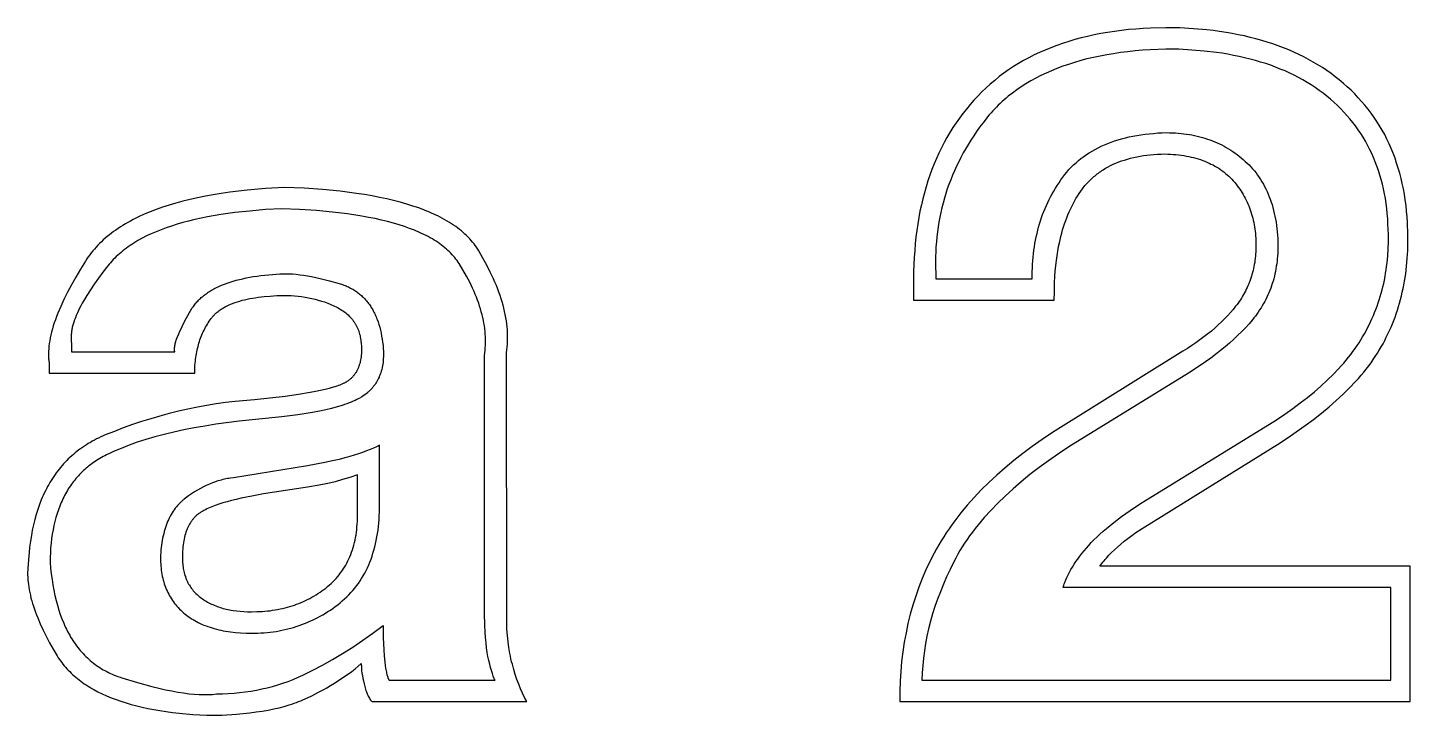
# Model space of a CAD drawing. Header units: millimetres. Extents: x -51 to 834, y -63 to 513.
# Drawn here: x 609.2 to 709.5, y -31.5 to 18.4 of the extents above; entities that cross this region are included whole.
import ezdxf

# ---------------------------------------------------------------- set-up
doc = ezdxf.new("R2010")
doc.units = ezdxf.units.MM
doc.header["$MEASUREMENT"] = 0
doc.layers.add('DEFAULT', color=7, linetype='Continuous')

msp = doc.modelspace()

# ---------------------------------------------------------------- linework, layer by layer
at = {"layer": 'DEFAULT'}
for points in [[(673.5, -1.35), (683.7, -1.35), (683.71, -0.75), (683.72, -0.16), (683.75, 0.42), (683.8, 0.97), (683.86, 1.51), (683.93, 2.03), (684.02, 2.54), (684.07, 2.79), (684.13, 3.03), (684.18, 3.27), (684.25, 3.51), (684.31, 3.74), (684.38, 3.97), (684.45, 4.19), (684.53, 4.41), (684.61, 4.62), (684.69, 4.83), (684.78, 5.04), (684.87, 5.24), (684.97, 5.44), (685.07, 5.63), (685.17, 5.83), (685.27, 6.01), (685.38, 6.19), (685.5, 6.37), (685.62, 6.55), (685.74, 6.71), (685.8, 6.8), (685.87, 6.88), (685.93, 6.96), (686, 7.03), (686.07, 7.11), (686.14, 7.18), (686.21, 7.26), (686.28, 7.33), (686.35, 7.4), (686.43, 7.47), (686.5, 7.54), (686.58, 7.61), (686.66, 7.67), (686.74, 7.74), (686.82, 7.8), (686.9, 7.86), (686.98, 7.92), (687.07, 7.98), (687.15, 8.04), (687.24, 8.1), (687.42, 8.21), (687.6, 8.31), (687.78, 8.41), (687.98, 8.5), (688.17, 8.59), (688.38, 8.67), (688.58, 8.74), (688.79, 8.81), (689.01, 8.88), (689.23, 8.94), (689.46, 9), (689.69, 9.04), (689.93, 9.09), (690.17, 9.13), (690.42, 9.16), (690.67, 9.19), (690.92, 9.21), (691.18, 9.23), (691.45, 9.24), (691.72, 9.25), (691.93, 9.24), (692.13, 9.23), (692.33, 9.22), (692.53, 9.2), (692.72, 9.18), (692.91, 9.15), (693.09, 9.13), (693.28, 9.1), (693.46, 9.06), (693.63, 9.02), (693.81, 8.98), (693.98, 8.94), (694.14, 8.89), (694.31, 8.84), (694.47, 8.78), (694.62, 8.72), (694.78, 8.66), (694.93, 8.59), (695.07, 8.52), (695.22, 8.45), (695.36, 8.37), (695.5, 8.29), (695.63, 8.21), (695.76, 8.12), (695.89, 8.03), (696.01, 7.94), (696.13, 7.84), (696.25, 7.74), (696.37, 7.63), (696.48, 7.52), (696.58, 7.41), (696.69, 7.3), (696.79, 7.18), (696.89, 7.06), (696.98, 6.94), (697.07, 6.81), (697.16, 6.69), (697.25, 6.56), (697.33, 6.43), (697.41, 6.3), (697.48, 6.17), (697.56, 6.03), (697.63, 5.9), (697.69, 5.76), (697.75, 5.62), (697.81, 5.48), (697.87, 5.33), (697.92, 5.19), (697.97, 5.04), (698.02, 4.89), (698.06, 4.74), (698.1, 4.59), (698.14, 4.44), (698.17, 4.28), (698.2, 4.12), (698.23, 3.96), (698.26, 3.8), (698.28, 3.64), (698.29, 3.47), (698.31, 3.31), (698.32, 3.14), (698.33, 2.97), (698.33, 2.8), (698.33, 2.62), (698.33, 2.46), (698.33, 2.3), (698.32, 2.15), (698.31, 1.99), (698.29, 1.84), (698.28, 1.68), (698.26, 1.53), (698.24, 1.38), (698.21, 1.23), (698.18, 1.09), (698.15, 0.94), (698.12, 0.8), (698.08, 0.65), (698.04, 0.51), (698, 0.37), (697.96, 0.23), (697.91, 0.09), (697.86, -0.04), (697.81, -0.18), (697.75, -0.31), (697.69, -0.44), (697.63, -0.57), (697.57, -0.7), (697.5, -0.83), (697.43, -0.96), (697.36, -1.08), (697.28, -1.21), (697.21, -1.33), (697.12, -1.45), (697.04, -1.57), (696.95, -1.69), (696.86, -1.8), (696.68, -2.03), (696.48, -2.26), (696.28, -2.49), (696.06, -2.71), (695.83, -2.94), (695.6, -3.16), (695.35, -3.38), (695.1, -3.6), (694.83, -3.81), (694.56, -4.03), (694.27, -4.24), (693.98, -4.45), (693.68, -4.66), (693.36, -4.86), (693.04, -5.07), (683.57, -10.97), (682.83, -11.47), (682.11, -11.97), (681.43, -12.48), (680.77, -13), (680.14, -13.52), (679.53, -14.05), (678.96, -14.58), (678.41, -15.13), (677.89, -15.68), (677.39, -16.23), (676.92, -16.8), (676.7, -17.08), (676.48, -17.37), (676.27, -17.65), (676.07, -17.94), (675.87, -18.23), (675.68, -18.53), (675.5, -18.82), (675.32, -19.12), (675.15, -19.41), (674.99, -19.71), (674.68, -20.32), (674.39, -20.93), (674.12, -21.55), (673.87, -22.19), (673.65, -22.83), (673.44, -23.48), (673.26, -24.14), (673.09, -24.81), (672.95, -25.49), (672.82, -26.17), (672.72, -26.87), (672.63, -27.58), (672.57, -28.29), (672.53, -29.01), (672.51, -29.75), (672.51, -30.49), (709.53, -30.49), (709.53, -20.66), (687.01, -20.66), (687.08, -20.56), (687.15, -20.47), (687.23, -20.37), (687.31, -20.27), (687.39, -20.17), (687.48, -20.07), (687.66, -19.87), (687.86, -19.67), (688.07, -19.47), (688.29, -19.27), (688.53, -19.06), (688.78, -18.85), (689.05, -18.65), (689.33, -18.44), (689.63, -18.22), (690.26, -17.8), (699.89, -11.82), (700.59, -11.37), (701.26, -10.91), (701.9, -10.46), (702.51, -10.01), (703.09, -9.55), (703.64, -9.1), (704.16, -8.64), (704.65, -8.18), (705.12, -7.73), (705.55, -7.27), (705.76, -7.04), (705.96, -6.81), (706.15, -6.58), (706.33, -6.36), (706.51, -6.13), (706.68, -5.9), (706.84, -5.67), (706.99, -5.44), (707.14, -5.21), (707.28, -4.98), (707.42, -4.75), (707.55, -4.52), (707.67, -4.29), (707.79, -4.05), (707.91, -3.81), (708.02, -3.57), (708.13, -3.33), (708.23, -3.08), (708.33, -2.84), (708.42, -2.59), (708.51, -2.34), (708.6, -2.08), (708.68, -1.83), (708.75, -1.57), (708.82, -1.31), (708.89, -1.05), (708.95, -0.79), (709.01, -0.52), (709.07, -0.26), (709.11, 0.01), (709.2, 0.56), (709.26, 1.11), (709.31, 1.67), (709.34, 2.24), (709.35, 2.82), (709.35, 3.41), (709.32, 4.27), (709.29, 4.69), (709.26, 5.11), (709.22, 5.52), (709.16, 5.92), (709.1, 6.32), (709.03, 6.72), (708.95, 7.1), (708.86, 7.48), (708.76, 7.86), (708.66, 8.23), (708.54, 8.59), (708.42, 8.95), (708.29, 9.3), (708.14, 9.65), (707.99, 9.99), (707.83, 10.32), (707.67, 10.65), (707.49, 10.97), (707.3, 11.29), (707.11, 11.6), (706.91, 11.9), (706.69, 12.2), (706.47, 12.49), (706.24, 12.78), (706, 13.06), (705.75, 13.33), (705.5, 13.6), (705.23, 13.87), (704.96, 14.12), (704.68, 14.37), (704.38, 14.62), (704.09, 14.85), (703.78, 15.08), (703.47, 15.3), (703.15, 15.52), (702.82, 15.72), (702.49, 15.92), (702.14, 16.11), (701.8, 16.3), (701.44, 16.47), (701.08, 16.64), (700.71, 16.8), (700.33, 16.95), (699.94, 17.1), (699.55, 17.24), (699.15, 17.37), (698.75, 17.49), (698.33, 17.6), (697.91, 17.71), (697.49, 17.81), (697.05, 17.9), (696.61, 17.99), (696.16, 18.06), (695.7, 18.13), (695.24, 18.2), (694.77, 18.25), (693.8, 18.33), (692.81, 18.39), (691.79, 18.41), (690.68, 18.38), (690.14, 18.35), (689.61, 18.31), (689.09, 18.27), (688.57, 18.21), (688.06, 18.14), (687.56, 18.07), (687.07, 17.98), (686.59, 17.89), (686.12, 17.78), (685.65, 17.67), (685.2, 17.55), (684.75, 17.41), (684.31, 17.27), (683.88, 17.12), (683.46, 16.96), (683.05, 16.79), (682.64, 16.62), (682.24, 16.43), (681.86, 16.23), (681.48, 16.03), (681.11, 15.81), (680.74, 15.59), (680.39, 15.35), (680.05, 15.11), (679.71, 14.86), (679.38, 14.59), (679.06, 14.32), (678.75, 14.04), (678.45, 13.75), (678.15, 13.45), (677.87, 13.15), (677.59, 12.83), (677.33, 12.51), (677.07, 12.18), (676.82, 11.85), (676.58, 11.51), (676.35, 11.16), (676.12, 10.8), (675.91, 10.44), (675.71, 10.07), (675.51, 9.7), (675.33, 9.31), (675.15, 8.92), (674.98, 8.53), (674.82, 8.12), (674.67, 7.71), (674.53, 7.29), (674.4, 6.87), (674.28, 6.44), (674.16, 6), (674.06, 5.55), (673.96, 5.1), (673.88, 4.64), (673.8, 4.18), (673.73, 3.7), (673.67, 3.23), (673.62, 2.74), (673.58, 2.24), (673.54, 1.74), (673.52, 1.24), (673.5, 0.72), (673.5, -1.35)], [(675.1, 0.2), (682.11, 0.2), (682.11, 0.73), (682.12, 0.99), (682.13, 1.25), (682.15, 1.5), (682.17, 1.76), (682.19, 2.01), (682.23, 2.26), (682.26, 2.51), (682.3, 2.75), (682.34, 2.99), (682.39, 3.23), (682.45, 3.47), (682.5, 3.71), (682.57, 3.94), (682.63, 4.17), (682.7, 4.4), (682.78, 4.63), (682.86, 4.85), (682.95, 5.07), (683.04, 5.29), (683.13, 5.51), (683.23, 5.72), (683.33, 5.94), (683.44, 6.15), (683.55, 6.35), (683.67, 6.56), (683.79, 6.76), (683.92, 6.97), (684.05, 7.16), (684.18, 7.36), (684.32, 7.56), (684.47, 7.75), (684.62, 7.93), (684.77, 8.11), (684.94, 8.28), (685.1, 8.45), (685.28, 8.61), (685.46, 8.77), (685.64, 8.92), (685.84, 9.06), (686.03, 9.2), (686.24, 9.33), (686.45, 9.46), (686.66, 9.58), (686.88, 9.7), (687.11, 9.81), (687.34, 9.91), (687.58, 10.01), (687.82, 10.1), (688.08, 10.19), (688.33, 10.27), (688.59, 10.35), (688.86, 10.42), (689.13, 10.48), (689.41, 10.54), (689.7, 10.59), (689.99, 10.64), (690.29, 10.68), (690.59, 10.71), (690.9, 10.74), (691.22, 10.77), (691.54, 10.79), (691.86, 10.8), (692.07, 10.79), (692.28, 10.79), (692.49, 10.78), (692.7, 10.76), (692.9, 10.74), (693.1, 10.72), (693.3, 10.69), (693.5, 10.66), (693.69, 10.63), (693.88, 10.59), (694.07, 10.55), (694.26, 10.5), (694.45, 10.45), (694.63, 10.39), (694.81, 10.33), (694.99, 10.27), (695.17, 10.2), (695.34, 10.13), (695.52, 10.06), (695.69, 9.98), (695.85, 9.9), (696.02, 9.81), (696.18, 9.72), (696.35, 9.62), (696.5, 9.52), (696.66, 9.42), (696.82, 9.31), (696.97, 9.2), (697.12, 9.08), (697.27, 8.96), (697.41, 8.84), (697.56, 8.71), (697.7, 8.58), (697.83, 8.45), (697.97, 8.31), (698.09, 8.16), (698.22, 8.02), (698.34, 7.87), (698.45, 7.71), (698.56, 7.55), (698.67, 7.39), (698.77, 7.23), (698.87, 7.06), (698.96, 6.88), (699.05, 6.71), (699.14, 6.53), (699.22, 6.34), (699.29, 6.15), (699.36, 5.96), (699.43, 5.76), (699.5, 5.57), (699.55, 5.36), (699.61, 5.15), (699.66, 4.94), (699.71, 4.73), (699.75, 4.51), (699.79, 4.29), (699.82, 4.06), (699.85, 3.83), (699.87, 3.6), (699.89, 3.36), (699.91, 3.12), (699.92, 2.87), (699.93, 2.62), (699.93, 2.43), (699.92, 2.23), (699.91, 2.04), (699.9, 1.84), (699.88, 1.65), (699.86, 1.47), (699.84, 1.28), (699.81, 1.1), (699.78, 0.91), (699.75, 0.73), (699.71, 0.55), (699.67, 0.38), (699.62, 0.2), (699.57, 0.03), (699.52, -0.15), (699.46, -0.32), (699.4, -0.48), (699.34, -0.65), (699.27, -0.82), (699.2, -0.98), (699.13, -1.14), (699.05, -1.3), (698.97, -1.46), (698.88, -1.61), (698.79, -1.77), (698.7, -1.92), (698.6, -2.07), (698.5, -2.22), (698.4, -2.37), (698.29, -2.51), (698.18, -2.65), (698.07, -2.8), (697.83, -3.08), (697.58, -3.36), (697.31, -3.63), (697.03, -3.91), (696.73, -4.19), (696.42, -4.47), (696.1, -4.74), (695.76, -5.02), (695.41, -5.29), (695.05, -5.57), (694.67, -5.84), (694.28, -6.11), (693.45, -6.65), (684.76, -12), (684.01, -12.5), (683.29, -13.01), (682.6, -13.51), (681.94, -14.02), (681.31, -14.54), (680.71, -15.05), (680.14, -15.57), (679.6, -16.09), (679.1, -16.61), (678.62, -17.14), (678.39, -17.4), (678.17, -17.66), (677.96, -17.93), (677.76, -18.19), (677.56, -18.46), (677.38, -18.73), (677.2, -19), (677.02, -19.26), (676.86, -19.53), (676.7, -19.8), (676.55, -20.07), (676.41, -20.34), (676.14, -20.89), (675.89, -21.43), (675.66, -21.97), (675.44, -22.51), (675.24, -23.05), (675.05, -23.59), (674.88, -24.12), (674.73, -24.66), (674.59, -25.2), (674.47, -25.73), (674.37, -26.27), (674.28, -26.8), (674.21, -27.34), (674.16, -27.87), (674.12, -28.41), (674.1, -28.94), (708.12, -28.94), (708.12, -22.21), (684.34, -22.21), (684.37, -22.12), (684.4, -22.03), (684.43, -21.94), (684.46, -21.84), (684.53, -21.66), (684.62, -21.47), (684.7, -21.28), (684.8, -21.1), (684.91, -20.91), (685.02, -20.72), (685.14, -20.52), (685.27, -20.33), (685.4, -20.14), (685.55, -19.94), (685.7, -19.75), (685.86, -19.55), (686.03, -19.35), (686.2, -19.15), (686.39, -18.95), (686.58, -18.75), (686.79, -18.55), (687.01, -18.34), (687.25, -18.13), (687.49, -17.92), (687.75, -17.71), (688.02, -17.5), (688.59, -17.06), (689.21, -16.62), (689.88, -16.17), (699.82, -10.03), (700.42, -9.63), (701, -9.22), (701.55, -8.82), (702.08, -8.41), (702.58, -8), (703.05, -7.59), (703.5, -7.17), (703.93, -6.76), (704.33, -6.34), (704.52, -6.13), (704.7, -5.92), (704.88, -5.71), (705.05, -5.5), (705.22, -5.29), (705.37, -5.08), (705.53, -4.87), (705.67, -4.66), (705.81, -4.45), (705.94, -4.23), (706.07, -4.02), (706.2, -3.81), (706.32, -3.59), (706.43, -3.37), (706.54, -3.15), (706.65, -2.93), (706.75, -2.71), (706.85, -2.48), (706.94, -2.25), (707.03, -2.03), (707.12, -1.8), (707.2, -1.56), (707.28, -1.33), (707.35, -1.1), (707.42, -0.86), (707.48, -0.62), (707.54, -0.38), (707.6, -0.14), (707.65, 0.1), (707.7, 0.35), (707.74, 0.59), (707.78, 0.84), (707.81, 1.09), (707.84, 1.34), (707.89, 1.85), (707.92, 2.36), (707.94, 2.88), (707.94, 3.41), (707.91, 4.18), (707.89, 4.55), (707.86, 4.93), (707.82, 5.29), (707.78, 5.66), (707.72, 6.01), (707.66, 6.36), (707.59, 6.71), (707.51, 7.05), (707.42, 7.39), (707.32, 7.72), (707.22, 8.04), (707.11, 8.36), (706.99, 8.68), (706.86, 8.99), (706.73, 9.29), (706.58, 9.59), (706.43, 9.89), (706.27, 10.17), (706.11, 10.46), (705.93, 10.73), (705.75, 11.01), (705.56, 11.28), (705.36, 11.54), (705.15, 11.79), (704.93, 12.05), (704.71, 12.29), (704.48, 12.53), (704.24, 12.77), (703.99, 13), (703.73, 13.23), (703.47, 13.45), (703.2, 13.66), (702.92, 13.86), (702.63, 14.06), (702.34, 14.26), (702.04, 14.44), (701.74, 14.62), (701.42, 14.79), (701.1, 14.96), (700.78, 15.11), (700.44, 15.27), (700.1, 15.41), (699.75, 15.55), (699.4, 15.68), (699.04, 15.8), (698.67, 15.92), (698.29, 16.03), (697.91, 16.13), (697.51, 16.23), (697.12, 16.32), (696.71, 16.4), (696.3, 16.48), (695.88, 16.55), (695.46, 16.61), (694.58, 16.71), (693.68, 16.79), (692.75, 16.84), (691.79, 16.86), (690.66, 16.81), (690.1, 16.77), (689.56, 16.72), (689.03, 16.66), (688.51, 16.6), (688, 16.52), (687.51, 16.44), (687.02, 16.35), (686.54, 16.25), (686.07, 16.14), (685.62, 16.02), (685.17, 15.89), (684.74, 15.75), (684.32, 15.61), (683.9, 15.45), (683.5, 15.29), (683.11, 15.12), (682.73, 14.94), (682.36, 14.75), (682, 14.55), (681.65, 14.34), (681.31, 14.13), (680.98, 13.9), (680.67, 13.67), (680.36, 13.43), (680.21, 13.3), (680.07, 13.18), (679.92, 13.05), (679.78, 12.92), (679.64, 12.78), (679.51, 12.65), (679.37, 12.51), (679.24, 12.37), (679.12, 12.23), (678.99, 12.08), (678.87, 11.94), (678.75, 11.79), (678.52, 11.49), (678.29, 11.19), (678.07, 10.88), (677.87, 10.57), (677.66, 10.26), (677.47, 9.95), (677.28, 9.64), (677.1, 9.32), (676.93, 9), (676.77, 8.68), (676.61, 8.36), (676.46, 8.03), (676.32, 7.71), (676.19, 7.38), (676.06, 7.04), (675.94, 6.71), (675.83, 6.37), (675.73, 6.03), (675.64, 5.69), (675.55, 5.35), (675.47, 5), (675.4, 4.66), (675.33, 4.31), (675.28, 3.95), (675.23, 3.6), (675.18, 3.24), (675.15, 2.88), (675.12, 2.52), (675.11, 2.16), (675.09, 1.79), (675.09, 1.43), (675.1, 0.2)], [(643.97, -5.17), (644, -4.97), (644.02, -4.76), (644.04, -4.56), (644.05, -4.35), (644.05, -4.15), (644.05, -3.94), (644.05, -3.72), (644.03, -3.51), (644.01, -3.29), (643.99, -3.07), (643.96, -2.85), (643.92, -2.63), (643.88, -2.41), (643.83, -2.18), (643.78, -1.95), (643.72, -1.72), (643.65, -1.49), (643.58, -1.26), (643.5, -1.02), (643.42, -0.79), (643.33, -0.55), (643.23, -0.3), (643.13, -0.06), (643.03, 0.19), (642.79, 0.68), (642.54, 1.19), (642.26, 1.7), (641.96, 2.22), (641.88, 2.35), (641.79, 2.48), (641.7, 2.61), (641.61, 2.73), (641.51, 2.86), (641.41, 2.98), (641.3, 3.1), (641.19, 3.21), (641.07, 3.33), (640.95, 3.44), (640.83, 3.55), (640.7, 3.66), (640.56, 3.77), (640.42, 3.88), (640.28, 3.98), (640.13, 4.09), (639.98, 4.19), (639.83, 4.28), (639.67, 4.38), (639.5, 4.48), (639.33, 4.57), (639.16, 4.66), (638.98, 4.75), (638.8, 4.84), (638.42, 5.01), (638.02, 5.17), (637.61, 5.33), (637.18, 5.47), (636.73, 5.61), (636.26, 5.75), (635.78, 5.87), (635.28, 5.99), (634.76, 6.1), (634.22, 6.2), (633.66, 6.3), (633.09, 6.39), (631.89, 6.54), (630.62, 6.66), (629.28, 6.76), (627.87, 6.82), (626.48, 6.74), (625.15, 6.62), (623.89, 6.47), (623.28, 6.38), (622.69, 6.29), (622.12, 6.18), (621.56, 6.07), (621.02, 5.95), (620.49, 5.82), (619.99, 5.68), (619.49, 5.54), (619.02, 5.38), (618.56, 5.22), (618.11, 5.05), (617.69, 4.87), (617.28, 4.68), (616.88, 4.49), (616.69, 4.38), (616.5, 4.28), (616.32, 4.18), (616.14, 4.07), (615.97, 3.96), (615.8, 3.85), (615.63, 3.73), (615.47, 3.62), (615.31, 3.5), (615.16, 3.38), (615, 3.26), (614.86, 3.13), (614.72, 3.01), (614.58, 2.88), (614.44, 2.75), (614.31, 2.62), (614.19, 2.48), (614.07, 2.35), (613.95, 2.21), (613.84, 2.07), (613.73, 1.92), (613.62, 1.78), (613.52, 1.63), (613.42, 1.48), (613.06, 0.89), (612.72, 0.32), (612.4, -0.24), (612.12, -0.78), (611.86, -1.31), (611.63, -1.81), (611.42, -2.3), (611.33, -2.54), (611.24, -2.78), (611.16, -3.01), (611.09, -3.23), (611.03, -3.45), (610.97, -3.67), (610.91, -3.88), (610.87, -4.09), (610.83, -4.3), (610.8, -4.5), (610.77, -4.69), (610.76, -4.88), (610.74, -5.07), (610.74, -5.16), (610.74, -5.25), (610.74, -5.34), (610.74, -5.43), (610.74, -5.52), (610.75, -5.61), (610.76, -5.69), (610.77, -5.78), (610.78, -5.86), (610.79, -5.94), (610.79, -6.65), (621.35, -6.65), (621.36, -6.36), (621.37, -6.07), (621.4, -5.79), (621.41, -5.65), (621.43, -5.52), (621.45, -5.38), (621.47, -5.25), (621.5, -5.12), (621.52, -4.99), (621.55, -4.86), (621.59, -4.73), (621.62, -4.61), (621.66, -4.48), (621.69, -4.36), (621.73, -4.24), (621.78, -4.12), (621.82, -4), (621.87, -3.88), (621.92, -3.76), (621.97, -3.65), (622.03, -3.54), (622.08, -3.43), (622.14, -3.32), (622.2, -3.21), (622.27, -3.1), (622.33, -3), (622.4, -2.89), (622.47, -2.79), (622.54, -2.69), (622.58, -2.64), (622.62, -2.59), (622.66, -2.54), (622.7, -2.49), (622.75, -2.45), (622.79, -2.4), (622.84, -2.36), (622.89, -2.31), (622.93, -2.27), (622.98, -2.23), (623.04, -2.18), (623.09, -2.14), (623.14, -2.1), (623.2, -2.06), (623.26, -2.02), (623.32, -1.98), (623.38, -1.95), (623.44, -1.91), (623.5, -1.87), (623.57, -1.84), (623.63, -1.8), (623.7, -1.77), (623.84, -1.7), (623.98, -1.64), (624.13, -1.58), (624.29, -1.52), (624.45, -1.47), (624.62, -1.42), (624.79, -1.37), (624.97, -1.33), (625.15, -1.29), (625.34, -1.25), (625.54, -1.21), (625.74, -1.18), (625.95, -1.15), (626.38, -1.1), (626.83, -1.06), (627.31, -1.03), (627.8, -1.02), (628.07, -1.02), (628.34, -1.03), (628.6, -1.05), (628.85, -1.07), (629.1, -1.1), (629.35, -1.13), (629.6, -1.18), (629.84, -1.23), (630.08, -1.28), (630.31, -1.35), (630.55, -1.42), (630.77, -1.49), (631, -1.58), (631.22, -1.67), (631.43, -1.76), (631.65, -1.87), (631.75, -1.92), (631.85, -1.98), (631.95, -2.04), (632.05, -2.1), (632.14, -2.16), (632.23, -2.23), (632.31, -2.29), (632.39, -2.36), (632.47, -2.43), (632.55, -2.51), (632.62, -2.58), (632.66, -2.62), (632.69, -2.66), (632.72, -2.69), (632.76, -2.73), (632.79, -2.77), (632.82, -2.81), (632.85, -2.86), (632.88, -2.9), (632.91, -2.94), (632.94, -2.98), (632.97, -3.02), (632.99, -3.07), (633.02, -3.11), (633.04, -3.16), (633.07, -3.2), (633.09, -3.25), (633.12, -3.29), (633.14, -3.34), (633.16, -3.38), (633.18, -3.43), (633.2, -3.48), (633.22, -3.53), (633.25, -3.63), (633.29, -3.73), (633.31, -3.83), (633.34, -3.93), (633.36, -4.04), (633.38, -4.15), (633.4, -4.25), (633.41, -4.37), (633.42, -4.48), (633.44, -4.73), (633.44, -4.86), (633.45, -4.99), (633.44, -5.11), (633.44, -5.23), (633.43, -5.35), (633.42, -5.47), (633.4, -5.58), (633.38, -5.69), (633.36, -5.8), (633.35, -5.85), (633.34, -5.91), (633.32, -5.96), (633.31, -6.01), (633.29, -6.06), (633.28, -6.11), (633.26, -6.15), (633.24, -6.2), (633.23, -6.25), (633.21, -6.3), (633.19, -6.34), (633.17, -6.39), (633.14, -6.43), (633.12, -6.47), (633.1, -6.52), (633.08, -6.56), (633.05, -6.6), (633.02, -6.64), (633, -6.68), (632.97, -6.72), (632.94, -6.76), (632.91, -6.79), (632.88, -6.83), (632.85, -6.87), (632.82, -6.9), (632.79, -6.94), (632.76, -6.97), (632.72, -7), (632.69, -7.04), (632.65, -7.07), (632.62, -7.1), (632.58, -7.13), (632.54, -7.16), (632.51, -7.19), (632.47, -7.22), (632.43, -7.24), (632.39, -7.27), (632.34, -7.3), (632.3, -7.32), (632.26, -7.34), (632.21, -7.37), (632.17, -7.39), (632.12, -7.41), (632.08, -7.44), (631.98, -7.48), (631.88, -7.52), (631.77, -7.56), (631.65, -7.6), (631.52, -7.64), (631.39, -7.68), (631.11, -7.76), (630.81, -7.84), (630.47, -7.92), (630.11, -7.99), (629.73, -8.06), (628.87, -8.2), (627.91, -8.34), (625.68, -8.58), (624.28, -8.71), (623.59, -8.79), (622.9, -8.89), (622.22, -9), (621.54, -9.13), (620.85, -9.27), (620.18, -9.42), (619.5, -9.59), (618.83, -9.77), (618.16, -9.96), (617.5, -10.17), (616.83, -10.39), (616.17, -10.63), (615.52, -10.88), (614.86, -11.14), (614.7, -11.21), (614.54, -11.28), (614.38, -11.36), (614.23, -11.43), (614.07, -11.51), (613.92, -11.59), (613.78, -11.68), (613.63, -11.76), (613.49, -11.85), (613.35, -11.95), (613.21, -12.04), (613.07, -12.14), (612.94, -12.23), (612.81, -12.34), (612.68, -12.44), (612.55, -12.55), (612.43, -12.66), (612.3, -12.77), (612.18, -12.88), (612.07, -13), (611.95, -13.12), (611.84, -13.24), (611.73, -13.36), (611.62, -13.49), (611.52, -13.62), (611.41, -13.75), (611.31, -13.88), (611.22, -14.02), (611.12, -14.16), (611.03, -14.3), (610.94, -14.44), (610.85, -14.59), (610.76, -14.74), (610.68, -14.89), (610.6, -15.04), (610.52, -15.2), (610.44, -15.36), (610.36, -15.52), (610.29, -15.68), (610.22, -15.85), (610.09, -16.19), (609.97, -16.54), (609.85, -16.9), (609.75, -17.27), (609.66, -17.65), (609.57, -18.04), (609.5, -18.44), (609.43, -18.85), (609.37, -19.27), (609.33, -19.7), (609.29, -20.14), (609.26, -20.59), (609.25, -20.76), (609.24, -20.93), (609.23, -21.1), (609.23, -21.28), (609.24, -21.45), (609.25, -21.64), (609.26, -21.82), (609.29, -22), (609.31, -22.19), (609.35, -22.38), (609.38, -22.57), (609.43, -22.77), (609.47, -22.97), (609.53, -23.17), (609.58, -23.37), (609.65, -23.57), (609.72, -23.78), (609.79, -23.99), (609.87, -24.2), (609.96, -24.41), (610.14, -24.85), (610.35, -25.3), (610.57, -25.75), (610.82, -26.22), (611.09, -26.69), (611.38, -27.17), (611.45, -27.3), (611.53, -27.42), (611.62, -27.53), (611.7, -27.65), (611.79, -27.76), (611.88, -27.88), (611.98, -27.99), (612.07, -28.1), (612.17, -28.21), (612.28, -28.31), (612.38, -28.42), (612.49, -28.52), (612.6, -28.62), (612.72, -28.72), (612.84, -28.82), (612.96, -28.91), (613.08, -29.01), (613.21, -29.1), (613.34, -29.19), (613.47, -29.28), (613.61, -29.36), (613.74, -29.45), (613.89, -29.53), (614.03, -29.61), (614.33, -29.77), (614.64, -29.93), (614.96, -30.07), (615.29, -30.21), (615.64, -30.34), (616, -30.46), (616.37, -30.58), (616.75, -30.69), (617.14, -30.8), (617.54, -30.89), (617.96, -30.98), (618.39, -31.07), (618.83, -31.14), (619.28, -31.21), (619.75, -31.27), (620.22, -31.33), (621.21, -31.42), (622.24, -31.48), (623.34, -31.46), (624.37, -31.39), (624.86, -31.35), (625.34, -31.3), (625.8, -31.24), (626.24, -31.18), (626.67, -31.1), (627.08, -31.02), (627.47, -30.93), (627.85, -30.83), (628.21, -30.72), (628.39, -30.67), (628.56, -30.61), (628.73, -30.55), (628.89, -30.49), (629.05, -30.42), (629.2, -30.35), (629.8, -30.08), (630.38, -29.78), (630.67, -29.63), (630.94, -29.48), (631.21, -29.32), (631.48, -29.16), (631.74, -28.99), (632, -28.82), (632.25, -28.65), (632.5, -28.47), (632.74, -28.29), (632.98, -28.11), (633.21, -27.92), (633.43, -27.73), (633.43, -27.81), (633.44, -27.89), (633.45, -28.06), (633.46, -28.24), (633.48, -28.42), (633.51, -28.6), (633.55, -28.8), (633.59, -28.99), (633.63, -29.2), (633.66, -29.3), (633.68, -29.4), (633.71, -29.49), (633.74, -29.59), (633.77, -29.68), (633.8, -29.77), (633.84, -29.85), (633.87, -29.93), (633.91, -30.01), (633.94, -30.09), (633.98, -30.16), (634.02, -30.23), (634.06, -30.3), (634.11, -30.37), (634.13, -30.4), (634.15, -30.43), (634.17, -30.46), (634.2, -30.49), (645.43, -30.49), (645.27, -30.19), (645.12, -29.87), (644.98, -29.55), (644.85, -29.21), (644.72, -28.87), (644.6, -28.51), (644.49, -28.15), (644.39, -27.78), (644.34, -27.59), (644.29, -27.39), (644.25, -27.19), (644.21, -26.99), (644.14, -26.57), (644.08, -26.14), (644.03, -25.69), (644, -25.23), (643.98, -24.75), (643.97, -5.17)], [(642.37, -24.04), (642.37, -5.38), (642.4, -5.19), (642.42, -5), (642.43, -4.81), (642.44, -4.62), (642.45, -4.42), (642.45, -4.23), (642.44, -4.03), (642.43, -3.83), (642.41, -3.63), (642.39, -3.43), (642.36, -3.23), (642.33, -3.03), (642.29, -2.83), (642.25, -2.62), (642.2, -2.42), (642.14, -2.21), (642.08, -2), (642.02, -1.79), (641.95, -1.58), (641.87, -1.36), (641.79, -1.15), (641.7, -0.94), (641.61, -0.72), (641.51, -0.5), (641.41, -0.28), (641.3, -0.06), (641.07, 0.38), (640.81, 0.83), (640.53, 1.29), (640.46, 1.4), (640.38, 1.51), (640.3, 1.62), (640.21, 1.73), (640.12, 1.84), (640.03, 1.94), (639.93, 2.05), (639.83, 2.15), (639.72, 2.25), (639.61, 2.35), (639.5, 2.44), (639.38, 2.54), (639.26, 2.63), (639.13, 2.73), (639, 2.82), (638.87, 2.91), (638.73, 2.99), (638.59, 3.08), (638.44, 3.16), (638.29, 3.25), (638.14, 3.33), (637.98, 3.41), (637.81, 3.48), (637.65, 3.56), (637.3, 3.71), (636.94, 3.85), (636.56, 3.98), (636.17, 4.11), (635.76, 4.23), (635.33, 4.35), (634.89, 4.45), (634.43, 4.56), (633.96, 4.65), (633.47, 4.74), (632.43, 4.9), (631.34, 5.03), (630.18, 5.14), (628.96, 5.22), (627.67, 5.27), (626.48, 5.21), (625.35, 5.11), (624.27, 5), (623.25, 4.85), (622.27, 4.68), (621.81, 4.59), (621.35, 4.49), (620.91, 4.38), (620.49, 4.27), (620.07, 4.15), (619.67, 4.02), (619.28, 3.89), (618.91, 3.75), (618.55, 3.61), (618.2, 3.46), (617.86, 3.3), (617.54, 3.13), (617.23, 2.96), (617.08, 2.87), (616.94, 2.78), (616.8, 2.69), (616.66, 2.6), (616.52, 2.51), (616.39, 2.41), (616.26, 2.31), (616.13, 2.21), (616.01, 2.11), (615.89, 2.01), (615.77, 1.91), (615.66, 1.8), (615.55, 1.69), (615.44, 1.58), (615.34, 1.47), (615.24, 1.36), (615.14, 1.25), (615.05, 1.13), (614.69, 0.68), (614.36, 0.23), (614.06, -0.19), (613.78, -0.61), (613.53, -1.01), (613.3, -1.39), (613.19, -1.58), (613.09, -1.76), (613, -1.94), (612.92, -2.12), (612.84, -2.29), (612.76, -2.46), (612.7, -2.63), (612.64, -2.79), (612.58, -2.95), (612.53, -3.1), (612.49, -3.25), (612.47, -3.33), (612.46, -3.4), (612.44, -3.47), (612.43, -3.54), (612.42, -3.62), (612.41, -3.69), (612.4, -3.75), (612.39, -3.82), (612.38, -3.89), (612.38, -3.96), (612.38, -4.02), (612.38, -4.09), (612.38, -4.15), (612.38, -4.21), (612.38, -4.27), (612.39, -4.33), (612.39, -4.39), (612.4, -4.45), (612.4, -5.1), (619.9, -5.1), (619.9, -5.09), (619.9, -5.07), (619.9, -5.06), (619.89, -5.05), (619.89, -5.04), (619.89, -5.03), (619.89, -5.01), (619.89, -4.98), (619.88, -4.95), (619.88, -4.93), (619.88, -4.9), (619.89, -4.87), (619.89, -4.84), (619.89, -4.81), (619.89, -4.78), (619.9, -4.75), (619.9, -4.72), (619.91, -4.69), (619.91, -4.65), (619.93, -4.58), (619.94, -4.51), (619.96, -4.43), (619.99, -4.36), (620.01, -4.27), (620.04, -4.19), (620.11, -4.01), (620.19, -3.81), (620.28, -3.6), (620.38, -3.39), (620.49, -3.15), (620.76, -2.65), (621.07, -2.09), (621.11, -2.02), (621.15, -1.95), (621.2, -1.88), (621.25, -1.81), (621.3, -1.74), (621.35, -1.68), (621.4, -1.61), (621.46, -1.55), (621.51, -1.48), (621.57, -1.42), (621.63, -1.36), (621.69, -1.29), (621.76, -1.23), (621.82, -1.17), (621.89, -1.12), (621.96, -1.06), (622.03, -1), (622.1, -0.95), (622.17, -0.89), (622.25, -0.84), (622.33, -0.79), (622.41, -0.74), (622.49, -0.69), (622.57, -0.64), (622.66, -0.59), (622.74, -0.54), (622.92, -0.45), (623.11, -0.36), (623.3, -0.28), (623.5, -0.2), (623.7, -0.12), (623.92, -0.05), (624.14, 0.02), (624.36, 0.08), (624.6, 0.14), (624.84, 0.2), (625.09, 0.25), (625.34, 0.3), (625.6, 0.35), (625.87, 0.39), (626.15, 0.42), (626.72, 0.49), (627.53, 0.55), (627.64, 0.56), (627.75, 0.56), (627.86, 0.56), (627.97, 0.56), (628.21, 0.55), (628.45, 0.54), (628.71, 0.52), (628.98, 0.49), (629.25, 0.45), (629.54, 0.4), (629.83, 0.35), (630.14, 0.29), (630.46, 0.22), (631.12, 0.05), (631.82, -0.14), (631.91, -0.17), (632, -0.2), (632.08, -0.23), (632.17, -0.26), (632.26, -0.3), (632.34, -0.33), (632.42, -0.37), (632.5, -0.4), (632.58, -0.44), (632.66, -0.48), (632.74, -0.53), (632.81, -0.57), (632.89, -0.61), (632.96, -0.66), (633.03, -0.71), (633.1, -0.76), (633.17, -0.81), (633.24, -0.86), (633.31, -0.92), (633.37, -0.97), (633.44, -1.03), (633.5, -1.09), (633.56, -1.15), (633.63, -1.21), (633.68, -1.27), (633.74, -1.33), (633.8, -1.4), (633.86, -1.47), (633.91, -1.54), (633.96, -1.61), (634.02, -1.68), (634.07, -1.75), (634.12, -1.83), (634.16, -1.9), (634.21, -1.98), (634.26, -2.06), (634.3, -2.14), (634.34, -2.22), (634.39, -2.31), (634.43, -2.39), (634.47, -2.48), (634.51, -2.57), (634.54, -2.66), (634.58, -2.75), (634.65, -2.93), (634.71, -3.13), (634.77, -3.33), (634.82, -3.53), (634.87, -3.74), (634.91, -3.96), (634.95, -4.18), (634.98, -4.41), (635.01, -4.64), (635.03, -4.88), (635.04, -5.03), (635.04, -5.18), (635.04, -5.32), (635.04, -5.46), (635.03, -5.6), (635.02, -5.74), (635.01, -5.87), (634.99, -6), (634.97, -6.13), (634.94, -6.25), (634.92, -6.38), (634.88, -6.5), (634.85, -6.62), (634.83, -6.67), (634.81, -6.73), (634.79, -6.79), (634.76, -6.84), (634.74, -6.9), (634.72, -6.95), (634.69, -7.01), (634.67, -7.06), (634.64, -7.12), (634.61, -7.17), (634.59, -7.22), (634.56, -7.27), (634.53, -7.32), (634.49, -7.37), (634.46, -7.42), (634.43, -7.47), (634.4, -7.52), (634.36, -7.56), (634.33, -7.61), (634.29, -7.65), (634.25, -7.7), (634.21, -7.74), (634.17, -7.79), (634.13, -7.83), (634.09, -7.87), (634.05, -7.92), (634.01, -7.96), (633.96, -8), (633.92, -8.04), (633.87, -8.08), (633.83, -8.12), (633.78, -8.15), (633.68, -8.23), (633.58, -8.3), (633.48, -8.37), (633.42, -8.4), (633.37, -8.44), (633.25, -8.5), (633.12, -8.57), (632.99, -8.63), (632.85, -8.69), (632.71, -8.76), (632.55, -8.82), (632.39, -8.88), (632.22, -8.93), (632.05, -8.99), (631.68, -9.1), (631.28, -9.21), (630.85, -9.31), (630.39, -9.41), (629.9, -9.5), (628.84, -9.67), (627.66, -9.83), (624.57, -10.14), (622.89, -10.36), (622.08, -10.49), (621.31, -10.62), (620.55, -10.77), (619.83, -10.93), (619.13, -11.1), (618.45, -11.28), (617.81, -11.47), (617.18, -11.67), (616.59, -11.88), (616.02, -12.11), (615.47, -12.34), (615.21, -12.46), (614.95, -12.58), (614.83, -12.65), (614.71, -12.71), (614.58, -12.78), (614.46, -12.85), (614.35, -12.92), (614.23, -12.99), (614.12, -13.07), (614.01, -13.14), (613.9, -13.22), (613.79, -13.3), (613.68, -13.38), (613.58, -13.47), (613.48, -13.55), (613.38, -13.64), (613.28, -13.73), (613.18, -13.82), (613.09, -13.91), (613, -14.01), (612.91, -14.1), (612.82, -14.2), (612.73, -14.3), (612.65, -14.41), (612.56, -14.51), (612.48, -14.62), (612.4, -14.72), (612.33, -14.83), (612.25, -14.95), (612.18, -15.06), (612.11, -15.17), (612.04, -15.29), (611.97, -15.41), (611.91, -15.53), (611.85, -15.65), (611.78, -15.78), (611.73, -15.91), (611.67, -16.03), (611.61, -16.16), (611.56, -16.3), (611.46, -16.57), (611.37, -16.84), (611.28, -17.13), (611.2, -17.42), (611.13, -17.72), (611.07, -18.03), (611.02, -18.34), (610.97, -18.66), (610.93, -18.99), (610.9, -19.33), (610.88, -19.67), (610.86, -20.02), (610.86, -20.38), (610.9, -20.81), (610.94, -21.22), (611, -21.63), (611.06, -22.02), (611.13, -22.41), (611.21, -22.78), (611.29, -23.14), (611.39, -23.5), (611.49, -23.84), (611.6, -24.17), (611.72, -24.49), (611.85, -24.8), (611.91, -24.95), (611.98, -25.1), (612.05, -25.24), (612.12, -25.39), (612.2, -25.53), (612.28, -25.67), (612.35, -25.8), (612.43, -25.93), (612.52, -26.06), (612.6, -26.19), (612.69, -26.31), (612.78, -26.43), (612.87, -26.55), (612.96, -26.67), (613.05, -26.78), (613.15, -26.9), (613.25, -27), (613.35, -27.11), (613.45, -27.21), (613.56, -27.31), (613.66, -27.41), (613.77, -27.51), (613.88, -27.6), (614, -27.69), (614.11, -27.78), (614.23, -27.86), (614.34, -27.94), (614.47, -28.02), (614.59, -28.1), (614.71, -28.17), (614.84, -28.24), (614.97, -28.31), (615.1, -28.38), (615.23, -28.44), (615.37, -28.5), (615.5, -28.56), (615.64, -28.61), (615.78, -28.67), (615.93, -28.72), (616.07, -28.76), (617.2, -29.1), (618.25, -29.39), (618.74, -29.51), (619.22, -29.62), (619.68, -29.71), (620.12, -29.79), (620.54, -29.86), (620.94, -29.91), (621.32, -29.95), (621.68, -29.97), (621.85, -29.98), (622.02, -29.98), (622.18, -29.98), (622.34, -29.98), (622.5, -29.97), (622.65, -29.96), (622.79, -29.95), (622.93, -29.93), (623.36, -29.92), (623.78, -29.9), (624.2, -29.87), (624.61, -29.83), (625.02, -29.78), (625.42, -29.72), (625.82, -29.65), (626.22, -29.57), (626.61, -29.48), (626.99, -29.38), (627.37, -29.27), (627.75, -29.15), (628.12, -29.02), (628.49, -28.87), (628.85, -28.72), (629.2, -28.56), (629.92, -28.21), (630.63, -27.83), (631.35, -27.43), (632.08, -26.99), (632.81, -26.53), (633.54, -26.03), (634.28, -25.51), (635.03, -24.96), (635.03, -25.86), (635.04, -26.28), (635.06, -26.72), (635.09, -27.17), (635.13, -27.63), (635.16, -27.86), (635.19, -28.07), (635.23, -28.26), (635.25, -28.34), (635.27, -28.43), (635.29, -28.51), (635.31, -28.58), (635.33, -28.65), (635.35, -28.72), (635.36, -28.75), (635.37, -28.78), (635.39, -28.81), (635.4, -28.84), (635.41, -28.86), (635.42, -28.89), (635.44, -28.91), (635.45, -28.94), (643.14, -28.94), (643.1, -28.87), (643.07, -28.79), (643.03, -28.71), (643, -28.63), (642.97, -28.54), (642.94, -28.44), (642.87, -28.24), (642.81, -28.01), (642.75, -27.77), (642.68, -27.51), (642.62, -27.22), (642.6, -27.08), (642.57, -26.92), (642.52, -26.59), (642.48, -26.23), (642.44, -25.84), (642.42, -25.43), (642.39, -25), (642.37, -24.04)], [(634.75, -11.89), (634.54, -11.99), (634.31, -12.1), (634.07, -12.2), (633.81, -12.3), (633.53, -12.4), (633.24, -12.5), (632.61, -12.7), (632.44, -12.76), (632.25, -12.81), (631.83, -12.91), (631.34, -13.02), (630.8, -13.14), (629.53, -13.37), (624.17, -14.24), (623.94, -14.27), (623.83, -14.29), (623.72, -14.31), (623.61, -14.33), (623.5, -14.35), (623.39, -14.38), (623.28, -14.41), (623.17, -14.44), (623.06, -14.47), (622.96, -14.5), (622.85, -14.54), (622.63, -14.62), (622.41, -14.71), (622.19, -14.81), (621.98, -14.91), (621.76, -15.02), (621.55, -15.14), (621.33, -15.27), (621.12, -15.41), (620.9, -15.56), (620.69, -15.72), (620.59, -15.8), (620.53, -15.84), (620.48, -15.88), (620.43, -15.93), (620.39, -15.97), (620.34, -16.02), (620.29, -16.06), (620.2, -16.16), (620.11, -16.26), (620.02, -16.36), (619.94, -16.46), (619.86, -16.57), (619.78, -16.68), (619.71, -16.8), (619.64, -16.92), (619.57, -17.04), (619.5, -17.17), (619.44, -17.3), (619.38, -17.43), (619.33, -17.57), (619.27, -17.71), (619.22, -17.85), (619.18, -18), (619.14, -18.15), (619.1, -18.31), (619.06, -18.46), (619.02, -18.62), (618.99, -18.79), (618.97, -18.96), (618.94, -19.13), (618.92, -19.3), (618.9, -19.48), (618.88, -19.66), (618.87, -19.85), (618.86, -20.04), (618.86, -20.2), (618.87, -20.35), (618.88, -20.51), (618.89, -20.66), (618.91, -20.81), (618.92, -20.96), (618.95, -21.1), (618.97, -21.25), (619, -21.39), (619.03, -21.53), (619.06, -21.67), (619.1, -21.8), (619.14, -21.94), (619.19, -22.07), (619.24, -22.19), (619.29, -22.32), (619.34, -22.45), (619.4, -22.57), (619.46, -22.69), (619.52, -22.8), (619.59, -22.92), (619.66, -23.03), (619.73, -23.15), (619.81, -23.25), (619.89, -23.36), (619.98, -23.47), (620.06, -23.57), (620.15, -23.67), (620.25, -23.77), (620.34, -23.86), (620.44, -23.96), (620.54, -24.05), (620.65, -24.14), (620.76, -24.22), (620.87, -24.31), (620.99, -24.39), (621.11, -24.47), (621.23, -24.54), (621.35, -24.61), (621.48, -24.68), (621.61, -24.75), (621.75, -24.81), (621.88, -24.88), (622.02, -24.93), (622.17, -24.99), (622.31, -25.04), (622.46, -25.09), (622.61, -25.14), (622.77, -25.19), (622.93, -25.23), (623.09, -25.27), (623.25, -25.3), (623.42, -25.34), (623.59, -25.37), (623.77, -25.4), (623.94, -25.42), (624.31, -25.46), (624.68, -25.49), (625.07, -25.51), (625.47, -25.52), (625.7, -25.52), (625.93, -25.51), (626.15, -25.5), (626.38, -25.49), (626.6, -25.47), (626.82, -25.45), (627.04, -25.42), (627.25, -25.39), (627.47, -25.35), (627.68, -25.31), (627.89, -25.26), (628.1, -25.21), (628.31, -25.16), (628.51, -25.1), (628.72, -25.04), (628.92, -24.97), (629.12, -24.9), (629.32, -24.83), (629.51, -24.75), (629.71, -24.66), (629.9, -24.58), (630.09, -24.48), (630.28, -24.39), (630.46, -24.29), (630.65, -24.18), (630.83, -24.07), (631.01, -23.96), (631.19, -23.84), (631.37, -23.72), (631.54, -23.59), (631.72, -23.46), (631.89, -23.32), (632.05, -23.18), (632.22, -23.04), (632.38, -22.89), (632.53, -22.74), (632.68, -22.58), (632.82, -22.42), (632.96, -22.26), (633.09, -22.09), (633.22, -21.91), (633.34, -21.73), (633.46, -21.55), (633.57, -21.36), (633.68, -21.17), (633.78, -20.98), (633.88, -20.78), (633.97, -20.57), (634.05, -20.37), (634.14, -20.15), (634.21, -19.94), (634.28, -19.71), (634.35, -19.49), (634.41, -19.26), (634.47, -19.03), (634.52, -18.79), (634.57, -18.54), (634.61, -18.3), (634.65, -18.05), (634.68, -17.79), (634.7, -17.53), (634.72, -17.27), (634.74, -17), (634.75, -16.72), (634.75, -11.89)], [(633.16, -17.21), (633.16, -14.03), (632.61, -14.22), (632.07, -14.38), (631.54, -14.53), (631, -14.65), (630.37, -14.78), (629.54, -14.93), (626.34, -15.42), (625.5, -15.57), (624.72, -15.73), (624.36, -15.81), (624.02, -15.9), (623.7, -15.98), (623.39, -16.07), (623.1, -16.17), (622.83, -16.26), (622.58, -16.36), (622.46, -16.41), (622.34, -16.46), (622.23, -16.51), (622.13, -16.56), (622.02, -16.61), (621.93, -16.66), (621.88, -16.69), (621.83, -16.72), (621.79, -16.75), (621.74, -16.78), (621.7, -16.81), (621.65, -16.84), (621.61, -16.87), (621.57, -16.9), (621.53, -16.94), (621.49, -16.97), (621.45, -17.01), (621.41, -17.04), (621.37, -17.08), (621.34, -17.12), (621.3, -17.16), (621.26, -17.2), (621.23, -17.24), (621.19, -17.28), (621.16, -17.33), (621.13, -17.37), (621.1, -17.41), (621.07, -17.46), (621.04, -17.51), (621.01, -17.55), (620.98, -17.6), (620.95, -17.65), (620.92, -17.7), (620.9, -17.75), (620.87, -17.8), (620.84, -17.86), (620.82, -17.91), (620.8, -17.96), (620.77, -18.02), (620.75, -18.07), (620.71, -18.19), (620.67, -18.31), (620.64, -18.43), (620.61, -18.56), (620.58, -18.69), (620.55, -18.82), (620.53, -18.96), (620.51, -19.1), (620.49, -19.24), (620.48, -19.39), (620.47, -19.54), (620.46, -19.69), (620.46, -19.85), (620.46, -20.01), (620.46, -20.18), (620.46, -20.29), (620.47, -20.4), (620.48, -20.51), (620.49, -20.62), (620.5, -20.72), (620.52, -20.83), (620.54, -20.93), (620.56, -21.03), (620.58, -21.13), (620.61, -21.23), (620.64, -21.33), (620.67, -21.42), (620.7, -21.52), (620.74, -21.61), (620.78, -21.7), (620.82, -21.79), (620.86, -21.87), (620.91, -21.96), (620.96, -22.04), (621.01, -22.12), (621.06, -22.2), (621.12, -22.28), (621.18, -22.36), (621.24, -22.44), (621.31, -22.51), (621.37, -22.58), (621.44, -22.65), (621.52, -22.72), (621.59, -22.79), (621.67, -22.85), (621.75, -22.92), (621.83, -22.98), (621.92, -23.04), (622, -23.1), (622.09, -23.15), (622.18, -23.21), (622.28, -23.26), (622.37, -23.31), (622.47, -23.36), (622.56, -23.41), (622.66, -23.45), (622.76, -23.5), (622.87, -23.54), (622.97, -23.58), (623.08, -23.62), (623.19, -23.65), (623.3, -23.69), (623.41, -23.72), (623.53, -23.75), (623.64, -23.78), (623.76, -23.8), (623.88, -23.83), (624, -23.85), (624.13, -23.87), (624.38, -23.9), (624.64, -23.93), (624.91, -23.95), (625.19, -23.97), (625.47, -23.97), (625.86, -23.96), (626.06, -23.95), (626.25, -23.94), (626.44, -23.93), (626.63, -23.91), (626.82, -23.89), (627, -23.86), (627.18, -23.83), (627.36, -23.8), (627.54, -23.76), (627.72, -23.72), (627.9, -23.68), (628.07, -23.64), (628.24, -23.59), (628.41, -23.54), (628.58, -23.48), (628.74, -23.42), (628.91, -23.36), (629.07, -23.29), (629.23, -23.22), (629.38, -23.15), (629.54, -23.08), (629.69, -23), (629.85, -22.91), (630, -22.83), (630.15, -22.74), (630.29, -22.65), (630.44, -22.55), (630.58, -22.45), (630.72, -22.35), (630.86, -22.25), (630.99, -22.14), (631.13, -22.02), (631.25, -21.91), (631.38, -21.79), (631.5, -21.67), (631.61, -21.55), (631.72, -21.42), (631.83, -21.29), (631.93, -21.15), (632.03, -21.02), (632.12, -20.88), (632.22, -20.73), (632.3, -20.59), (632.38, -20.44), (632.46, -20.28), (632.54, -20.13), (632.61, -19.97), (632.67, -19.81), (632.73, -19.64), (632.79, -19.47), (632.84, -19.3), (632.89, -19.13), (632.94, -18.95), (632.98, -18.77), (633.02, -18.58), (633.05, -18.4), (633.08, -18.21), (633.1, -18.01), (633.12, -17.82), (633.14, -17.62), (633.15, -17.41), (633.16, -17.21)]]:
    msp.add_lwpolyline(points, dxfattribs=at)

doc.saveas('drawing.dxf')
